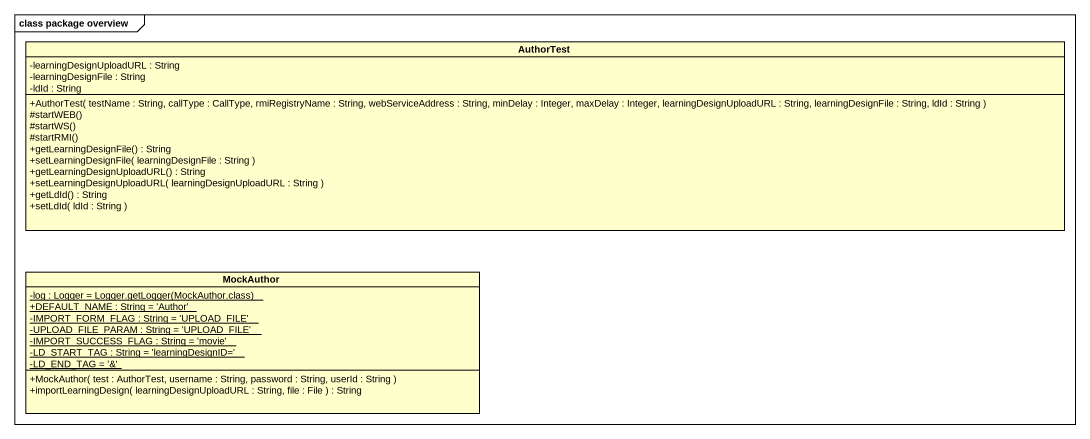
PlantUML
@startuml
mainframe class package overview
hide circle
hide empty members
skinparam classAttributeIconSize 0
class AuthorTest {
  -learningDesignUploadURL : String
  -learningDesignFile : String
  -ldId : String
  +AuthorTest( testName : String, callType : CallType, rmiRegistryName : String, webServiceAddress : String, minDelay : Integer, maxDelay : Integer, learningDesignUploadURL : String, learningDesignFile : String, ldId : String )
  #startWEB()
  #startWS()
  #startRMI()
  +getLearningDesignFile() : String
  +setLearningDesignFile( learningDesignFile : String )
  +getLearningDesignUploadURL() : String
  +setLearningDesignUploadURL( learningDesignUploadURL : String )
  +getLdId() : String
  +setLdId( ldId : String )
}
class MockAuthor {
  {static} {field} -log : Logger = Logger.getLogger(MockAuthor.class)
  {static} +DEFAULT_NAME : String = 'Author'
  {static} -IMPORT_FORM_FLAG : String = 'UPLOAD_FILE'
  {static} -UPLOAD_FILE_PARAM : String = 'UPLOAD_FILE'
  {static} -IMPORT_SUCCESS_FLAG : String = 'movie'
  {static} -LD_START_TAG : String = 'learningDesignID='
  {static} -LD_END_TAG = '&'
  +MockAuthor( test : AuthorTest, username : String, password : String, userId : String )
  +importLearningDesign( learningDesignUploadURL : String, file : File ) : String
}
@enduml
